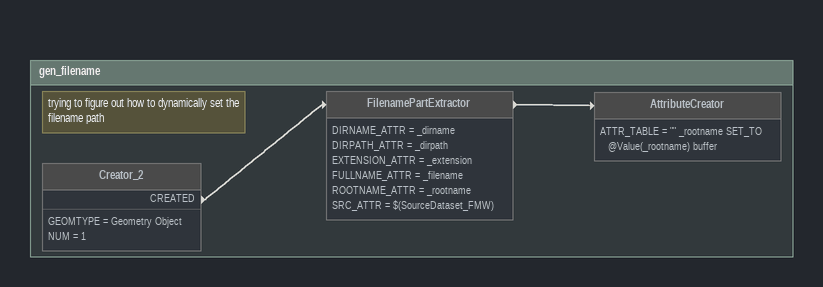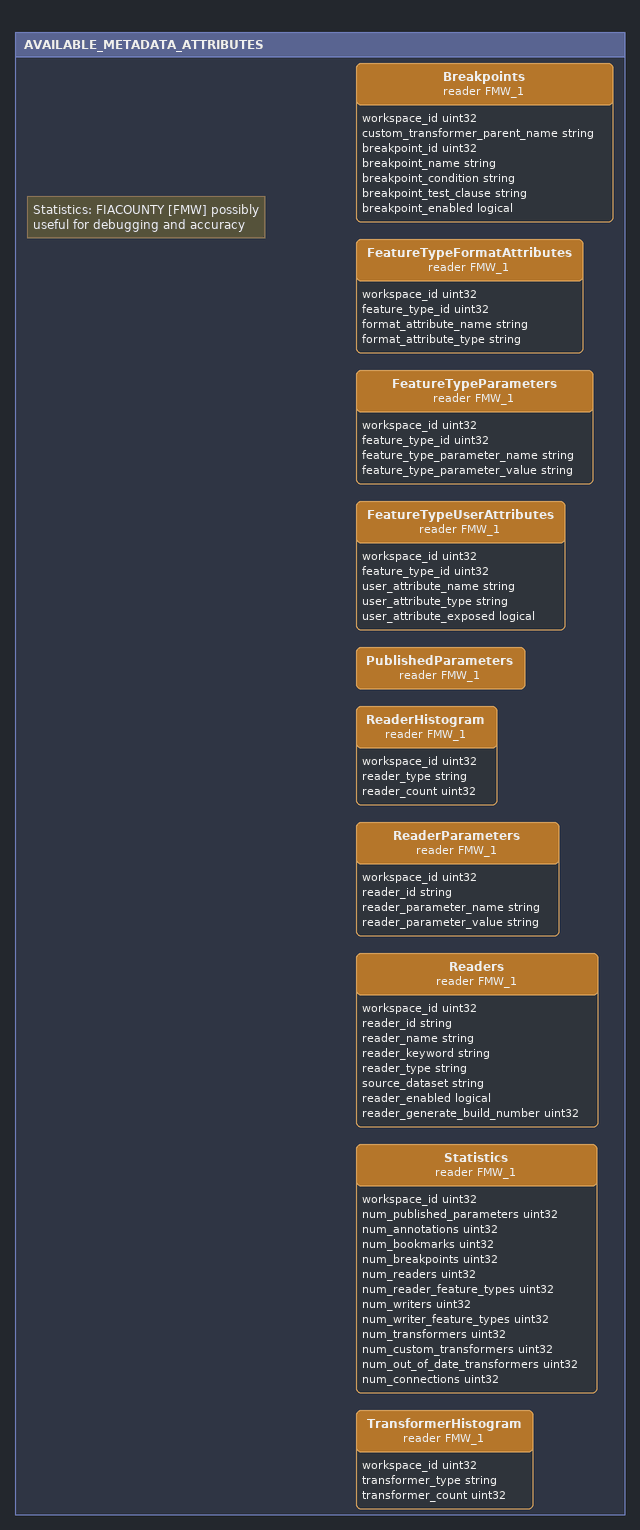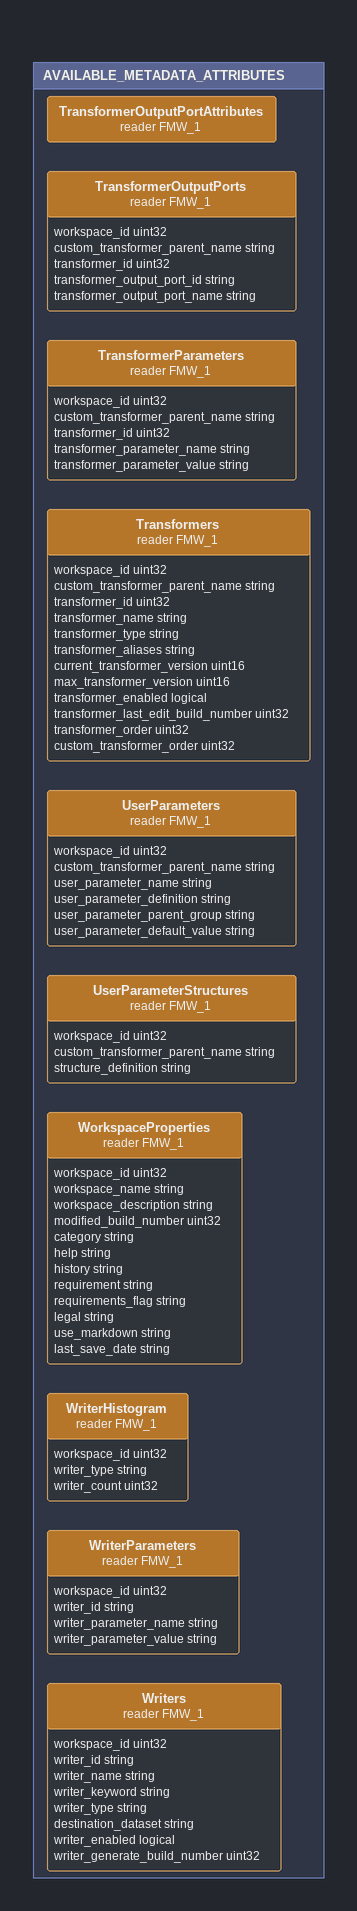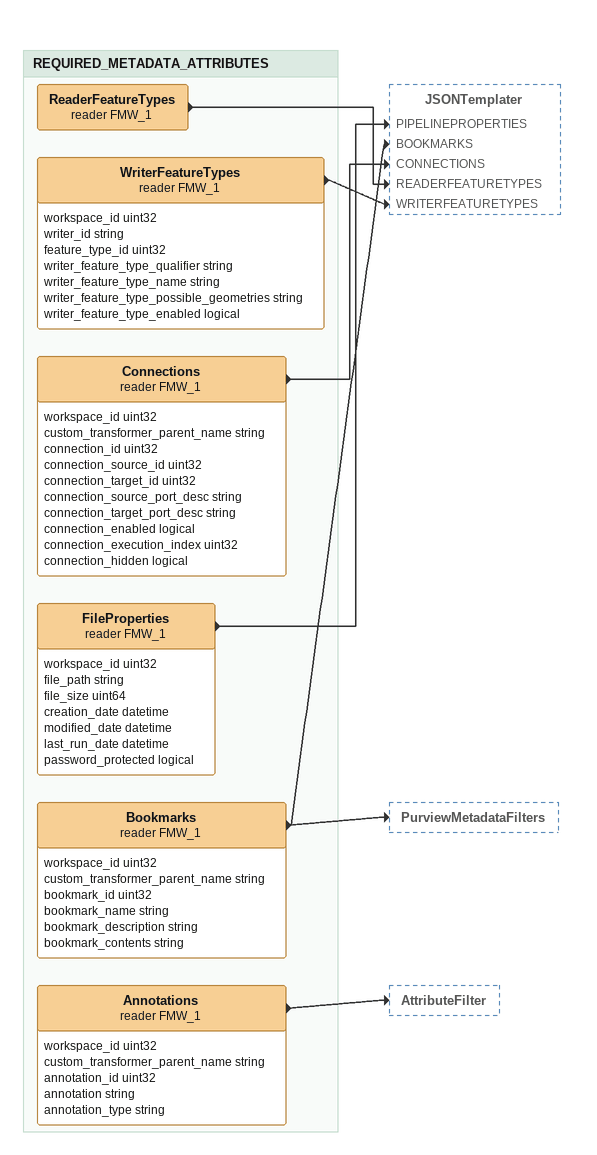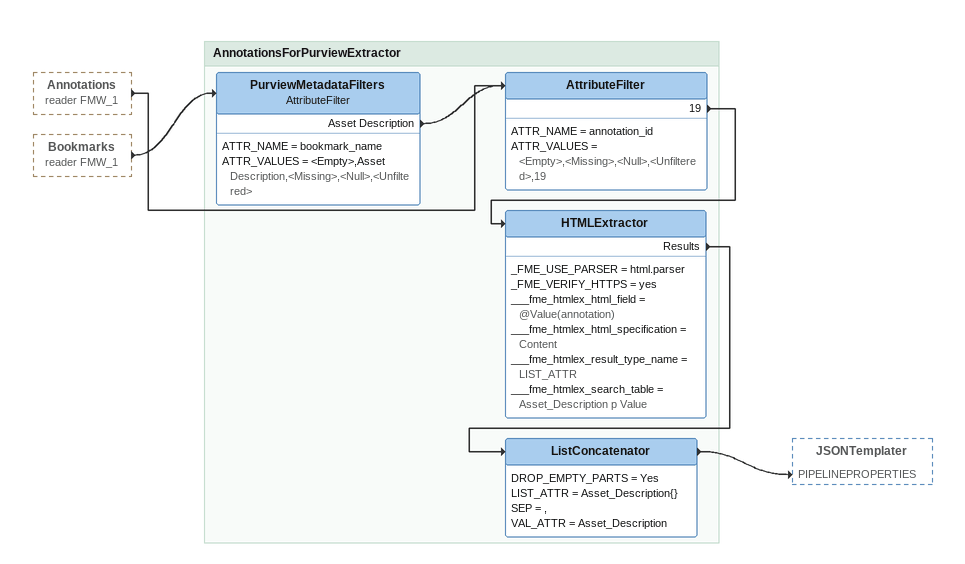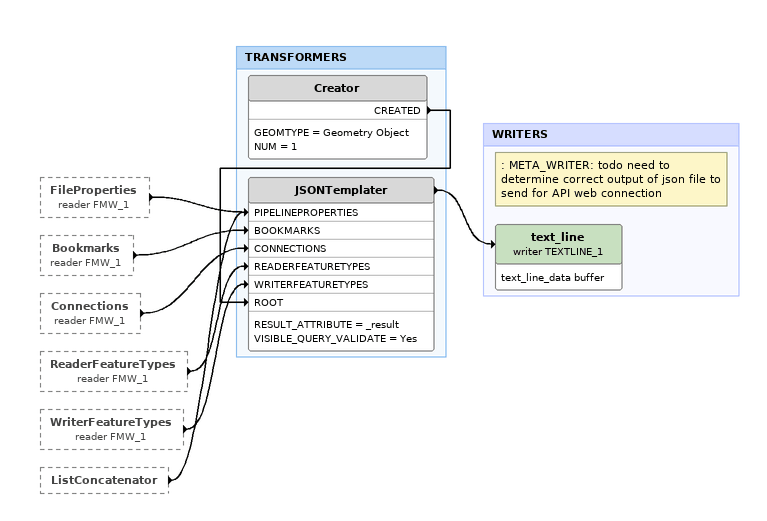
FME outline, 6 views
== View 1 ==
Bookmark: gen_filename
Note: trying to figure out how to dynamically set the filename path
Creator_2 [off]
    GEOMTYPE = Geometry Object
    NUM = 1
    CREATED -> FilenamePartExtractor
FilenamePartExtractor [off]
    DIRNAME_ATTR = _dirname
    DIRPATH_ATTR = _dirpath
    EXTENSION_ATTR = _extension
    FULLNAME_ATTR = _filename
    ROOTNAME_ATTR = _rootname
    SRC_ATTR = $(SourceDataset_FMW)
    -> AttributeCreator
AttributeCreator [off]
    ATTR_TABLE = "" _rootname SET_TO @Value(_rootname) buffer

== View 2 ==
Bookmark: AVAILABLE_METADATA_ATTRIBUTES
Breakpoints (reader FMW_1)
    attributes: workspace_id uint32, custom_transformer_parent_name string, breakpoint_id uint32, breakpoint_name string, breakpoint_condition string, breakpoint_test_clause string, breakpoint_enabled logical
FeatureTypeFormatAttributes (reader FMW_1)
    attributes: workspace_id uint32, feature_type_id uint32, format_attribute_name string, format_attribute_type string
FeatureTypeParameters (reader FMW_1)
    attributes: workspace_id uint32, feature_type_id uint32, feature_type_parameter_name string, feature_type_parameter_value string
FeatureTypeUserAttributes (reader FMW_1)
    attributes: workspace_id uint32, feature_type_id uint32, user_attribute_name string, user_attribute_type string, user_attribute_exposed logical
PublishedParameters (reader FMW_1)
ReaderHistogram (reader FMW_1)
    attributes: workspace_id uint32, reader_type string, reader_count uint32
ReaderParameters (reader FMW_1)
    attributes: workspace_id uint32, reader_id string, reader_parameter_name string, reader_parameter_value string
Readers (reader FMW_1)
    attributes: workspace_id uint32, reader_id string, reader_name string, reader_keyword string, reader_type string, source_dataset string, reader_enabled logical, reader_generate_build_number uint32
Note: Statistics: FIACOUNTY [FMW] possibly useful for debugging and accuracy
Statistics (reader FMW_1)
    attributes: workspace_id uint32, num_published_parameters uint32, num_annotations uint32, num_bookmarks uint32, num_breakpoints uint32, num_readers uint32, num_reader_feature_types uint32, num_writers uint32, num_writer_feature_types uint32, num_transformers uint32, num_custom_transformers uint32, num_out_of_date_transformers uint32, num_connections uint32
TransformerHistogram (reader FMW_1)
    attributes: workspace_id uint32, transformer_type string, transformer_count uint32

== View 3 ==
Bookmark: AVAILABLE_METADATA_ATTRIBUTES
TransformerOutputPortAttributes (reader FMW_1)
TransformerOutputPorts (reader FMW_1)
    attributes: workspace_id uint32, custom_transformer_parent_name string, transformer_id uint32, transformer_output_port_id string, transformer_output_port_name string
TransformerParameters (reader FMW_1)
    attributes: workspace_id uint32, custom_transformer_parent_name string, transformer_id uint32, transformer_parameter_name string, transformer_parameter_value string
Transformers (reader FMW_1)
    attributes: workspace_id uint32, custom_transformer_parent_name string, transformer_id uint32, transformer_name string, transformer_type string, transformer_aliases string, current_transformer_version uint16, max_transformer_version uint16, transformer_enabled logical, transformer_last_edit_build_number uint32, transformer_order uint32, custom_transformer_order uint32
UserParameters (reader FMW_1)
    attributes: workspace_id uint32, custom_transformer_parent_name string, user_parameter_name string, user_parameter_definition string, user_parameter_parent_group string, user_parameter_default_value string
UserParameterStructures (reader FMW_1)
    attributes: workspace_id uint32, custom_transformer_parent_name string, structure_definition string
WorkspaceProperties (reader FMW_1)
    attributes: workspace_id uint32, workspace_name string, workspace_description string, modified_build_number uint32, category string, help string, history string, requirement string, requirements_flag string, legal string, use_markdown string, last_save_date string
WriterHistogram (reader FMW_1)
    attributes: workspace_id uint32, writer_type string, writer_count uint32
WriterParameters (reader FMW_1)
    attributes: workspace_id uint32, writer_id string, writer_parameter_name string, writer_parameter_value string
Writers (reader FMW_1)
    attributes: workspace_id uint32, writer_id string, writer_name string, writer_keyword string, writer_type string, destination_dataset string, writer_enabled logical, writer_generate_build_number uint32

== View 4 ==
Bookmark: REQUIRED_METADATA_ATTRIBUTES
ReaderFeatureTypes (reader FMW_1)
    -> JSONTemplater [READERFEATURETYPES]
WriterFeatureTypes (reader FMW_1)
    attributes: workspace_id uint32, writer_id string, feature_type_id uint32, writer_feature_type_qualifier string, writer_feature_type_name string, writer_feature_type_possible_geometries string, writer_feature_type_enabled logical
    -> JSONTemplater [WRITERFEATURETYPES]
Connections (reader FMW_1)
    attributes: workspace_id uint32, custom_transformer_parent_name string, connection_id uint32, connection_source_id uint32, connection_target_id uint32, connection_source_port_desc string, connection_target_port_desc string, connection_enabled logical, connection_execution_index uint32, connection_hidden logical
    -> JSONTemplater [CONNECTIONS]
FileProperties (reader FMW_1)
    attributes: workspace_id uint32, file_path string, file_size uint64, creation_date datetime, modified_date datetime, last_run_date datetime, password_protected logical
    -> JSONTemplater [PIPELINEPROPERTIES]
Bookmarks (reader FMW_1)
    attributes: workspace_id uint32, custom_transformer_parent_name string, bookmark_id uint32, bookmark_name string, bookmark_description string, bookmark_contents string
    -> JSONTemplater [BOOKMARKS]
    -> PurviewMetadataFilters
Annotations (reader FMW_1)
    attributes: workspace_id uint32, custom_transformer_parent_name string, annotation_id uint32, annotation string, annotation_type string
    -> AttributeFilter

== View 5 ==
Annotations (reader FMW_1) [outside]
    -> AttributeFilter
Bookmarks (reader FMW_1) [outside]
    -> PurviewMetadataFilters

Bookmark: AnnotationsForPurviewExtractor
PurviewMetadataFilters: AttributeFilter
    ATTR_NAME = bookmark_name
    ATTR_VALUES = <Empty>,Asset Description,<Missing>,<Null>,<Unfiltered>
    Asset Description -> AttributeFilter
AttributeFilter
    ATTR_NAME = annotation_id
    ATTR_VALUES = <Empty>,<Missing>,<Null>,<Unfiltered>,19
    19 -> HTMLExtractor
HTMLExtractor
    _FME_USE_PARSER = html.parser
    _FME_VERIFY_HTTPS = yes
    ___fme_htmlex_html_field = @Value(annotation)
    ___fme_htmlex_html_specification = Content
    ___fme_htmlex_result_type_name = LIST_ATTR
    ___fme_htmlex_search_table = Asset_Description p Value
    Results -> ListConcatenator
ListConcatenator
    DROP_EMPTY_PARTS = Yes
    LIST_ATTR = Asset_Description{}
    SEP = ,
    VAL_ATTR = Asset_Description
    -> JSONTemplater [PIPELINEPROPERTIES]

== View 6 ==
FileProperties (reader FMW_1) [outside]
    -> JSONTemplater [PIPELINEPROPERTIES]
Bookmarks (reader FMW_1) [outside]
    -> JSONTemplater [BOOKMARKS]
Connections (reader FMW_1) [outside]
    -> JSONTemplater [CONNECTIONS]
ReaderFeatureTypes (reader FMW_1) [outside]
    -> JSONTemplater [READERFEATURETYPES]
WriterFeatureTypes (reader FMW_1) [outside]
    -> JSONTemplater [WRITERFEATURETYPES]
ListConcatenator [outside]
    -> JSONTemplater [PIPELINEPROPERTIES]

Bookmark: TRANSFORMERS
Creator
    GEOMTYPE = Geometry Object
    NUM = 1
    CREATED -> JSONTemplater [ROOT]
JSONTemplater
    RESULT_ATTRIBUTE = _result
    VISIBLE_QUERY_VALIDATE = Yes
    -> text_line (writer TEXTLINE_1)

Bookmark: WRITERS
Note: : META_WRITER: todo need to determine correct output of json file to send for API web connection
text_line (writer TEXTLINE_1)
    attributes: text_line_data buffer
